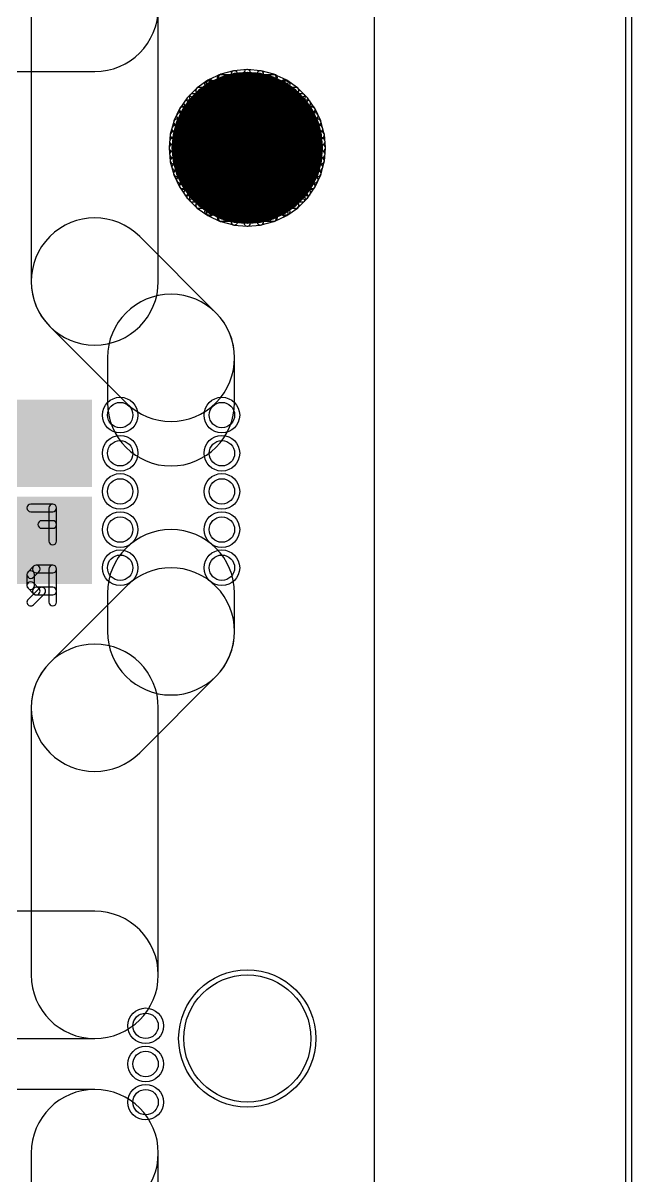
# Model space of a CAD drawing. Extents: x -0.33 to 1.78, y -0.01 to 4.1.
# Drawn here: x 1.224 to 1.703, y 2.692 to 3.598 of the extents above; entities that cross this region are included whole.
import ezdxf

# ---------------------------------------------------------------- set-up
doc = ezdxf.new("R2010")
doc.units = 0
for name, color, linetype in [('1', 22, 'CONTINUOUS'), ('19', 53, 'CONTINUOUS'), ('20', 7, 'CONTINUOUS'), ('23', 7, 'CONTINUOUS'), ('26', 253, 'CONTINUOUS'), ('29', 253, 'CONTINUOUS'), ('30', 253, 'CONTINUOUS'), ('41', 22, 'CONTINUOUS'), ('46', 140, 'CONTINUOUS')]:
    doc.layers.add(name, color=color, linetype=linetype)

# ---------------------------------------------------------------- blocks, each defined once
blk = doc.blocks.new('PIE')
blk.add_circle((0, 0), 0.5)
blk = doc.blocks.new('RECT')
blk.add_solid([(-0.5, -0.5), (0.5, -0.5), (-0.5, 0.5), (0.5, 0.5)])

msp = doc.modelspace()

# ---------------------------------------------------------------- linework, layer by layer
at = {"layer": '19'}
msp.add_lwpolyline([(1.697441, 3.797441), (1.697441, 0.002559, 1), (1.702559, 0.002559), (1.702559, 3.797441, 1)], format="xyb", close=True, dxfattribs=at)
at = {"layer": '20'}
for p, q in [((1.5, 2.7), (1.5, 3.8)), ((1.5, 1.8), (1.5, 2.9))]:
    msp.add_line(p, q, dxfattribs=at)
for centre, radius in [((1.3, 3.29), 0.01), ((1.38, 3.29), 0.01), ((1.3, 3.26), 0.01), ((1.38, 3.26), 0.01), ((1.3, 3.23), 0.01), ((1.38, 3.23), 0.01), ((1.3, 3.2), 0.01), ((1.38, 3.2), 0.01), ((1.3, 3.17), 0.01), ((1.38, 3.17), 0.01), ((1.4, 2.8), 0.05), ((1.4, 2.8), 0.05), ((1.32, 2.81), 0.01), ((1.32, 2.78), 0.01), ((1.32, 2.75), 0.01)]:
    msp.add_circle(centre, radius, dxfattribs=at)
at = {"layer": '23'}
msp.add_point((1.4, 3.5), dxfattribs=at)
at = {"layer": '26'}
for points in [[(1.247, 3.220022), (1.229652, 3.220022, 1), (1.229652, 3.214022), (1.247, 3.214022, 1)], [(1.25, 3.191), (1.25, 3.217022, 1), (1.244, 3.217022), (1.244, 3.191, 1)], [(1.247, 3.207011), (1.238326, 3.207011, 1), (1.238326, 3.201011), (1.247, 3.201011, 1)], [(1.231868, 3.171143), (1.227531, 3.166806, 1), (1.231773, 3.162564), (1.23611, 3.166901, 1)], [(1.247, 3.172022), (1.233989, 3.172022, 1), (1.233989, 3.166022), (1.247, 3.166022, 1)], [(1.25, 3.143), (1.25, 3.169022, 1), (1.244, 3.169022), (1.244, 3.143, 1)], [(1.226652, 3.164685), (1.226652, 3.156011, 1), (1.232652, 3.156011), (1.232652, 3.164685, 1)], [(1.227531, 3.15389), (1.231868, 3.149553, 1), (1.23611, 3.153795), (1.231773, 3.158132, 1)], [(1.236205, 3.153795), (1.227531, 3.145121, 1), (1.231773, 3.140879), (1.240447, 3.149553, 1)], [(1.233989, 3.148674), (1.247, 3.148674, 1), (1.247, 3.154674), (1.233989, 3.154674, 1)]]:
    msp.add_lwpolyline(points, format="xyb", close=True, dxfattribs=at)
at = {"layer": '29'}
for points in [[(1.379719, 3.555672), (1.370389, 3.551322, 1), (1.370556, 3.550965), (1.379885, 3.555315, 1)], [(1.372242, 3.551772), (1.427758, 3.551772, 1), (1.427758, 3.552165), (1.372242, 3.552165, 1)], [(1.373087, 3.552165), (1.426914, 3.552165, 1), (1.426914, 3.552559), (1.373087, 3.552559, 1)], [(1.373931, 3.552559), (1.426069, 3.552559, 1), (1.426069, 3.552953), (1.373931, 3.552953, 1)], [(1.374775, 3.552953), (1.425225, 3.552953, 1), (1.425225, 3.553346), (1.374775, 3.553346, 1)], [(1.37562, 3.553346), (1.424381, 3.553346, 1), (1.424381, 3.55374), (1.37562, 3.55374, 1)], [(1.376464, 3.55374), (1.423536, 3.55374, 1), (1.423536, 3.554134), (1.376464, 3.554134, 1)], [(1.377308, 3.554134), (1.422692, 3.554134, 1), (1.422692, 3.554528), (1.377308, 3.554528, 1)], [(1.378152, 3.554528), (1.421848, 3.554528, 1), (1.421848, 3.554921), (1.378152, 3.554921, 1)], [(1.378997, 3.554921), (1.421003, 3.554921, 1), (1.421003, 3.555315), (1.378997, 3.555315, 1)], [(1.389694, 3.558348), (1.379751, 3.555684, 1), (1.379853, 3.555303), (1.389796, 3.557968, 1)], [(1.37987, 3.555315), (1.42013, 3.555315, 1), (1.42013, 3.555709), (1.37987, 3.555709, 1)], [(1.381339, 3.555709), (1.418661, 3.555709, 1), (1.418661, 3.556102), (1.381339, 3.556102, 1)], [(1.382808, 3.556102), (1.417192, 3.556102, 1), (1.417192, 3.556496), (1.382808, 3.556496, 1)], [(1.384278, 3.556496), (1.415722, 3.556496, 1), (1.415722, 3.55689), (1.384278, 3.55689, 1)], [(1.385747, 3.55689), (1.414253, 3.55689, 1), (1.414253, 3.557283), (1.385747, 3.557283, 1)], [(1.387216, 3.557283), (1.412784, 3.557283, 1), (1.412784, 3.557677), (1.387216, 3.557677, 1)], [(1.388686, 3.557677), (1.411315, 3.557677, 1), (1.411315, 3.558071), (1.388686, 3.558071, 1)], [(1.399983, 3.559251), (1.389728, 3.558354, 1), (1.389762, 3.557962), (1.400017, 3.558859, 1)], [(1.391, 3.558071), (1.409, 3.558071, 1), (1.409, 3.558465), (1.391, 3.558465, 1)], [(1.3955, 3.558465), (1.4045, 3.558465, 1), (1.4045, 3.558858), (1.3955, 3.558858, 1)], [(1.410272, 3.558354), (1.400017, 3.559251, 1), (1.399983, 3.558859), (1.410238, 3.557962, 1)], [(1.420249, 3.555684), (1.410306, 3.558348, 1), (1.410204, 3.557968), (1.420147, 3.555303, 1)], [(1.429611, 3.551322), (1.420281, 3.555672, 1), (1.420115, 3.555315), (1.429444, 3.550965, 1)], [(1.361901, 3.545378), (1.354622, 3.538099, 1), (1.3549, 3.537821), (1.362179, 3.5451, 1)], [(1.359715, 3.542717), (1.440285, 3.542717, 1), (1.440285, 3.54311), (1.359715, 3.54311, 1)], [(1.360108, 3.54311), (1.439892, 3.54311, 1), (1.439892, 3.543504), (1.360108, 3.543504, 1)], [(1.360502, 3.543504), (1.439498, 3.543504, 1), (1.439498, 3.543898), (1.360502, 3.543898, 1)], [(1.360896, 3.543898), (1.439104, 3.543898, 1), (1.439104, 3.544291), (1.360896, 3.544291, 1)], [(1.361289, 3.544291), (1.438711, 3.544291, 1), (1.438711, 3.544685), (1.361289, 3.544685, 1)], [(1.361683, 3.544685), (1.438317, 3.544685, 1), (1.438317, 3.545079), (1.361683, 3.545079, 1)], [(1.37036, 3.551304), (1.361927, 3.5454, 1), (1.362153, 3.545078), (1.370585, 3.550982, 1)], [(1.362093, 3.545079), (1.437907, 3.545079, 1), (1.437907, 3.545472), (1.362093, 3.545472, 1)], [(1.362655, 3.545472), (1.437345, 3.545472, 1), (1.437345, 3.545866), (1.362655, 3.545866, 1)], [(1.363217, 3.545866), (1.436783, 3.545866, 1), (1.436783, 3.54626), (1.363217, 3.54626, 1)], [(1.36378, 3.54626), (1.436221, 3.54626, 1), (1.436221, 3.546654), (1.36378, 3.546654, 1)], [(1.364342, 3.546654), (1.435658, 3.546654, 1), (1.435658, 3.547047), (1.364342, 3.547047, 1)], [(1.364904, 3.547047), (1.435096, 3.547047, 1), (1.435096, 3.547441), (1.364904, 3.547441, 1)], [(1.365466, 3.547441), (1.434534, 3.547441, 1), (1.434534, 3.547835), (1.365466, 3.547835, 1)], [(1.366029, 3.547835), (1.433972, 3.547835, 1), (1.433972, 3.548228), (1.366029, 3.548228, 1)], [(1.366591, 3.548228), (1.433409, 3.548228, 1), (1.433409, 3.548622), (1.366591, 3.548622, 1)], [(1.367153, 3.548622), (1.432847, 3.548622, 1), (1.432847, 3.549016), (1.367153, 3.549016, 1)], [(1.367715, 3.549016), (1.432285, 3.549016, 1), (1.432285, 3.549409), (1.367715, 3.549409, 1)], [(1.368278, 3.549409), (1.431723, 3.549409, 1), (1.431723, 3.549803), (1.368278, 3.549803, 1)], [(1.36884, 3.549803), (1.43116, 3.549803, 1), (1.43116, 3.550197), (1.36884, 3.550197, 1)], [(1.369402, 3.550197), (1.430598, 3.550197, 1), (1.430598, 3.550591), (1.369402, 3.550591, 1)], [(1.369964, 3.550591), (1.430036, 3.550591, 1), (1.430036, 3.550984), (1.369964, 3.550984, 1)], [(1.370554, 3.550984), (1.429446, 3.550984, 1), (1.429446, 3.551378), (1.370554, 3.551378, 1)], [(1.371398, 3.551378), (1.428602, 3.551378, 1), (1.428602, 3.551772), (1.371398, 3.551772, 1)], [(1.438073, 3.5454), (1.42964, 3.551304, 1), (1.429415, 3.550982), (1.437847, 3.545078, 1)], [(1.445378, 3.538099), (1.438099, 3.545378, 1), (1.437821, 3.5451), (1.4451, 3.537821, 1)], [(1.3546, 3.538073), (1.348696, 3.52964, 1), (1.349018, 3.529415), (1.354922, 3.537847, 1)], [(1.351889, 3.533661), (1.448111, 3.533661, 1), (1.448111, 3.534055), (1.351889, 3.534055, 1)], [(1.352165, 3.534055), (1.447835, 3.534055, 1), (1.447835, 3.534449), (1.352165, 3.534449, 1)], [(1.352441, 3.534449), (1.44756, 3.534449, 1), (1.44756, 3.534843), (1.352441, 3.534843, 1)], [(1.352716, 3.534843), (1.447284, 3.534843, 1), (1.447284, 3.535236), (1.352716, 3.535236, 1)], [(1.352992, 3.535236), (1.447008, 3.535236, 1), (1.447008, 3.53563), (1.352992, 3.53563, 1)], [(1.353268, 3.53563), (1.446733, 3.53563, 1), (1.446733, 3.536024), (1.353268, 3.536024, 1)], [(1.353543, 3.536024), (1.446457, 3.536024, 1), (1.446457, 3.536417), (1.353543, 3.536417, 1)], [(1.353819, 3.536417), (1.446181, 3.536417, 1), (1.446181, 3.536811), (1.353819, 3.536811, 1)], [(1.354095, 3.536811), (1.445906, 3.536811, 1), (1.445906, 3.537205), (1.354095, 3.537205, 1)], [(1.35437, 3.537205), (1.44563, 3.537205, 1), (1.44563, 3.537598), (1.35437, 3.537598, 1)], [(1.354646, 3.537598), (1.445354, 3.537598, 1), (1.445354, 3.537992), (1.354646, 3.537992, 1)], [(1.35499, 3.537992), (1.44501, 3.537992, 1), (1.44501, 3.538386), (1.35499, 3.538386, 1)], [(1.355384, 3.538386), (1.444616, 3.538386, 1), (1.444616, 3.53878), (1.355384, 3.53878, 1)], [(1.355778, 3.53878), (1.444222, 3.53878, 1), (1.444222, 3.539173), (1.355778, 3.539173, 1)], [(1.356171, 3.539173), (1.443829, 3.539173, 1), (1.443829, 3.539567), (1.356171, 3.539567, 1)], [(1.356565, 3.539567), (1.443435, 3.539567, 1), (1.443435, 3.539961), (1.356565, 3.539961, 1)], [(1.356959, 3.539961), (1.443041, 3.539961, 1), (1.443041, 3.540354), (1.356959, 3.540354, 1)], [(1.357352, 3.540354), (1.442648, 3.540354, 1), (1.442648, 3.540748), (1.357352, 3.540748, 1)], [(1.357746, 3.540748), (1.442254, 3.540748, 1), (1.442254, 3.541142), (1.357746, 3.541142, 1)], [(1.35814, 3.541142), (1.44186, 3.541142, 1), (1.44186, 3.541535), (1.35814, 3.541535, 1)], [(1.358534, 3.541535), (1.441466, 3.541535, 1), (1.441466, 3.541929), (1.358534, 3.541929, 1)], [(1.358927, 3.541929), (1.441073, 3.541929, 1), (1.441073, 3.542323), (1.358927, 3.542323, 1)], [(1.359321, 3.542323), (1.440679, 3.542323, 1), (1.440679, 3.542717), (1.359321, 3.542717, 1)], [(1.451304, 3.52964), (1.4454, 3.538073, 1), (1.445078, 3.537847), (1.450982, 3.529415, 1)], [(1.348678, 3.529611), (1.344328, 3.520281, 1), (1.344685, 3.520115), (1.349035, 3.529444, 1)], [(1.346654, 3.524606), (1.453346, 3.524606, 1), (1.453346, 3.525), (1.346654, 3.525, 1)], [(1.346837, 3.525), (1.453163, 3.525, 1), (1.453163, 3.525394), (1.346837, 3.525394, 1)], [(1.347021, 3.525394), (1.452979, 3.525394, 1), (1.452979, 3.525787), (1.347021, 3.525787, 1)], [(1.347205, 3.525787), (1.452796, 3.525787, 1), (1.452796, 3.526181), (1.347205, 3.526181, 1)], [(1.347388, 3.526181), (1.452612, 3.526181, 1), (1.452612, 3.526575), (1.347388, 3.526575, 1)], [(1.347572, 3.526575), (1.452428, 3.526575, 1), (1.452428, 3.526969), (1.347572, 3.526969, 1)], [(1.347755, 3.526969), (1.452245, 3.526969, 1), (1.452245, 3.527362), (1.347755, 3.527362, 1)], [(1.347939, 3.527362), (1.452061, 3.527362, 1), (1.452061, 3.527756), (1.347939, 3.527756, 1)], [(1.348123, 3.527756), (1.451878, 3.527756, 1), (1.451878, 3.52815), (1.348123, 3.52815, 1)], [(1.348306, 3.52815), (1.451694, 3.52815, 1), (1.451694, 3.528543), (1.348306, 3.528543, 1)], [(1.34849, 3.528543), (1.45151, 3.528543, 1), (1.45151, 3.528937), (1.34849, 3.528937, 1)], [(1.348673, 3.528937), (1.451327, 3.528937, 1), (1.451327, 3.529331), (1.348673, 3.529331, 1)], [(1.348857, 3.529331), (1.451143, 3.529331, 1), (1.451143, 3.529724), (1.348857, 3.529724, 1)], [(1.349133, 3.529724), (1.450868, 3.529724, 1), (1.450868, 3.530118), (1.349133, 3.530118, 1)], [(1.349408, 3.530118), (1.450592, 3.530118, 1), (1.450592, 3.530512), (1.349408, 3.530512, 1)], [(1.349684, 3.530512), (1.450316, 3.530512, 1), (1.450316, 3.530906), (1.349684, 3.530906, 1)], [(1.34996, 3.530906), (1.450041, 3.530906, 1), (1.450041, 3.531299), (1.34996, 3.531299, 1)], [(1.350235, 3.531299), (1.449765, 3.531299, 1), (1.449765, 3.531693), (1.350235, 3.531693, 1)], [(1.350511, 3.531693), (1.449489, 3.531693, 1), (1.449489, 3.532087), (1.350511, 3.532087, 1)], [(1.350787, 3.532087), (1.449214, 3.532087, 1), (1.449214, 3.53248), (1.350787, 3.53248, 1)], [(1.351062, 3.53248), (1.448938, 3.53248, 1), (1.448938, 3.532874), (1.351062, 3.532874, 1)], [(1.351338, 3.532874), (1.448662, 3.532874, 1), (1.448662, 3.533268), (1.351338, 3.533268, 1)], [(1.351614, 3.533268), (1.448387, 3.533268, 1), (1.448387, 3.533661), (1.351614, 3.533661, 1)], [(1.455672, 3.520281), (1.451322, 3.529611, 1), (1.450965, 3.529444), (1.455315, 3.520115, 1)], [(1.344316, 3.520249), (1.341652, 3.510306, 1), (1.342032, 3.510204), (1.344697, 3.520147, 1)], [(1.343314, 3.515551), (1.456686, 3.515551, 1), (1.456686, 3.515945), (1.343314, 3.515945, 1)], [(1.34342, 3.515945), (1.456581, 3.515945, 1), (1.456581, 3.516339), (1.34342, 3.516339, 1)], [(1.343525, 3.516339), (1.456475, 3.516339, 1), (1.456475, 3.516732), (1.343525, 3.516732, 1)], [(1.343631, 3.516732), (1.45637, 3.516732, 1), (1.45637, 3.517126), (1.343631, 3.517126, 1)], [(1.343736, 3.517126), (1.456264, 3.517126, 1), (1.456264, 3.51752), (1.343736, 3.51752, 1)], [(1.343842, 3.51752), (1.456159, 3.51752, 1), (1.456159, 3.517913), (1.343842, 3.517913, 1)], [(1.343947, 3.517913), (1.456053, 3.517913, 1), (1.456053, 3.518307), (1.343947, 3.518307, 1)], [(1.344053, 3.518307), (1.455948, 3.518307, 1), (1.455948, 3.518701), (1.344053, 3.518701, 1)], [(1.344158, 3.518701), (1.455842, 3.518701, 1), (1.455842, 3.519094), (1.344158, 3.519094, 1)], [(1.344264, 3.519094), (1.455737, 3.519094, 1), (1.455737, 3.519488), (1.344264, 3.519488, 1)], [(1.344369, 3.519488), (1.455631, 3.519488, 1), (1.455631, 3.519882), (1.344369, 3.519882, 1)], [(1.344475, 3.519882), (1.455526, 3.519882, 1), (1.455526, 3.520276), (1.344475, 3.520276, 1)], [(1.344634, 3.520276), (1.455366, 3.520276, 1), (1.455366, 3.520669), (1.344634, 3.520669, 1)], [(1.344818, 3.520669), (1.455182, 3.520669, 1), (1.455182, 3.521063), (1.344818, 3.521063, 1)], [(1.345002, 3.521063), (1.454999, 3.521063, 1), (1.454999, 3.521457), (1.345002, 3.521457, 1)], [(1.345185, 3.521457), (1.454815, 3.521457, 1), (1.454815, 3.52185), (1.345185, 3.52185, 1)], [(1.345369, 3.52185), (1.454631, 3.52185, 1), (1.454631, 3.522244), (1.345369, 3.522244, 1)], [(1.345552, 3.522244), (1.454448, 3.522244, 1), (1.454448, 3.522638), (1.345552, 3.522638, 1)], [(1.345736, 3.522638), (1.454264, 3.522638, 1), (1.454264, 3.523031), (1.345736, 3.523031, 1)], [(1.34592, 3.523031), (1.454081, 3.523031, 1), (1.454081, 3.523425), (1.34592, 3.523425, 1)], [(1.346103, 3.523425), (1.453897, 3.523425, 1), (1.453897, 3.523819), (1.346103, 3.523819, 1)], [(1.346287, 3.523819), (1.453713, 3.523819, 1), (1.453713, 3.524213), (1.346287, 3.524213, 1)], [(1.34647, 3.524213), (1.45353, 3.524213, 1), (1.45353, 3.524606), (1.34647, 3.524606, 1)], [(1.458348, 3.510306), (1.455684, 3.520249, 1), (1.455303, 3.520147), (1.457968, 3.510204, 1)], [(1.341646, 3.510272), (1.340749, 3.500017, 1), (1.341141, 3.499983), (1.342038, 3.510238, 1)], [(1.341531, 3.506496), (1.45847, 3.506496, 1), (1.45847, 3.50689), (1.341531, 3.50689, 1)], [(1.341565, 3.50689), (1.458435, 3.50689, 1), (1.458435, 3.507283), (1.341565, 3.507283, 1)], [(1.341599, 3.507283), (1.458401, 3.507283, 1), (1.458401, 3.507677), (1.341599, 3.507677, 1)], [(1.341634, 3.507677), (1.458366, 3.507677, 1), (1.458366, 3.508071), (1.341634, 3.508071, 1)], [(1.341668, 3.508071), (1.458332, 3.508071, 1), (1.458332, 3.508465), (1.341668, 3.508465, 1)], [(1.341703, 3.508465), (1.458297, 3.508465, 1), (1.458297, 3.508858), (1.341703, 3.508858, 1)], [(1.341737, 3.508858), (1.458263, 3.508858, 1), (1.458263, 3.509252), (1.341737, 3.509252, 1)], [(1.341772, 3.509252), (1.458229, 3.509252, 1), (1.458229, 3.509646), (1.341772, 3.509646, 1)], [(1.341806, 3.509646), (1.458194, 3.509646, 1), (1.458194, 3.510039), (1.341806, 3.510039, 1)], [(1.34184, 3.510039), (1.45816, 3.510039, 1), (1.45816, 3.510433), (1.34184, 3.510433, 1)], [(1.341943, 3.510433), (1.458057, 3.510433, 1), (1.458057, 3.510827), (1.341943, 3.510827, 1)], [(1.342048, 3.510827), (1.457952, 3.510827, 1), (1.457952, 3.51122), (1.342048, 3.51122, 1)], [(1.342154, 3.51122), (1.457847, 3.51122, 1), (1.457847, 3.511614), (1.342154, 3.511614, 1)], [(1.342259, 3.511614), (1.457741, 3.511614, 1), (1.457741, 3.512008), (1.342259, 3.512008, 1)], [(1.342365, 3.512008), (1.457636, 3.512008, 1), (1.457636, 3.512402), (1.342365, 3.512402, 1)], [(1.34247, 3.512402), (1.45753, 3.512402, 1), (1.45753, 3.512795), (1.34247, 3.512795, 1)], [(1.342576, 3.512795), (1.457425, 3.512795, 1), (1.457425, 3.513189), (1.342576, 3.513189, 1)], [(1.342681, 3.513189), (1.457319, 3.513189, 1), (1.457319, 3.513583), (1.342681, 3.513583, 1)], [(1.342787, 3.513583), (1.457214, 3.513583, 1), (1.457214, 3.513976), (1.342787, 3.513976, 1)], [(1.342892, 3.513976), (1.457108, 3.513976, 1), (1.457108, 3.51437), (1.342892, 3.51437, 1)], [(1.342998, 3.51437), (1.457003, 3.51437, 1), (1.457003, 3.514764), (1.342998, 3.514764, 1)], [(1.343103, 3.514764), (1.456897, 3.514764, 1), (1.456897, 3.515157), (1.343103, 3.515157, 1)], [(1.343209, 3.515157), (1.456792, 3.515157, 1), (1.456792, 3.515551), (1.343209, 3.515551, 1)], [(1.459251, 3.500017), (1.458354, 3.510272, 1), (1.457962, 3.510238), (1.458859, 3.499983, 1)], [(1.340749, 3.499983), (1.341646, 3.489728, 1), (1.342038, 3.489762), (1.341141, 3.500017, 1)], [(1.340945, 3.499803), (1.459055, 3.499803, 1), (1.459055, 3.500197), (1.340945, 3.500197, 1)], [(1.340979, 3.500197), (1.459021, 3.500197, 1), (1.459021, 3.500591), (1.340979, 3.500591, 1)], [(1.340979, 3.499409), (1.459021, 3.499409, 1), (1.459021, 3.499803), (1.340979, 3.499803, 1)], [(1.341014, 3.500591), (1.458986, 3.500591, 1), (1.458986, 3.500984), (1.341014, 3.500984, 1)], [(1.341014, 3.499016), (1.458986, 3.499016, 1), (1.458986, 3.499409), (1.341014, 3.499409, 1)], [(1.341048, 3.500984), (1.458952, 3.500984, 1), (1.458952, 3.501378), (1.341048, 3.501378, 1)], [(1.341048, 3.498622), (1.458952, 3.498622, 1), (1.458952, 3.499016), (1.341048, 3.499016, 1)], [(1.341083, 3.501378), (1.458917, 3.501378, 1), (1.458917, 3.501772), (1.341083, 3.501772, 1)], [(1.341083, 3.498228), (1.458917, 3.498228, 1), (1.458917, 3.498622), (1.341083, 3.498622, 1)], [(1.341117, 3.501772), (1.458883, 3.501772, 1), (1.458883, 3.502165), (1.341117, 3.502165, 1)], [(1.341117, 3.497835), (1.458883, 3.497835, 1), (1.458883, 3.498228), (1.341117, 3.498228, 1)], [(1.341151, 3.497441), (1.458848, 3.497441, 1), (1.458848, 3.497835), (1.341151, 3.497835, 1)], [(1.341152, 3.502165), (1.458849, 3.502165, 1), (1.458849, 3.502559), (1.341152, 3.502559, 1)], [(1.341186, 3.502559), (1.458814, 3.502559, 1), (1.458814, 3.502953), (1.341186, 3.502953, 1)], [(1.34122, 3.502953), (1.45878, 3.502953, 1), (1.45878, 3.503346), (1.34122, 3.503346, 1)], [(1.341255, 3.503346), (1.458745, 3.503346, 1), (1.458745, 3.50374), (1.341255, 3.50374, 1)], [(1.341289, 3.50374), (1.458711, 3.50374, 1), (1.458711, 3.504134), (1.341289, 3.504134, 1)], [(1.341324, 3.504134), (1.458676, 3.504134, 1), (1.458676, 3.504528), (1.341324, 3.504528, 1)], [(1.341358, 3.504528), (1.458642, 3.504528, 1), (1.458642, 3.504921), (1.341358, 3.504921, 1)], [(1.341393, 3.504921), (1.458607, 3.504921, 1), (1.458607, 3.505315), (1.341393, 3.505315, 1)], [(1.341427, 3.505315), (1.458573, 3.505315, 1), (1.458573, 3.505709), (1.341427, 3.505709, 1)], [(1.341462, 3.505709), (1.458539, 3.505709, 1), (1.458539, 3.506102), (1.341462, 3.506102, 1)], [(1.341496, 3.506102), (1.458504, 3.506102, 1), (1.458504, 3.506496), (1.341496, 3.506496, 1)], [(1.458354, 3.489728), (1.459251, 3.499983, 1), (1.458859, 3.500017), (1.457962, 3.489762, 1)], [(1.341186, 3.497047), (1.458814, 3.497047, 1), (1.458814, 3.497441), (1.341186, 3.497441, 1)], [(1.34122, 3.496654), (1.45878, 3.496654, 1), (1.45878, 3.497047), (1.34122, 3.497047, 1)], [(1.341255, 3.49626), (1.458745, 3.49626, 1), (1.458745, 3.496654), (1.341255, 3.496654, 1)], [(1.341289, 3.495866), (1.458711, 3.495866, 1), (1.458711, 3.49626), (1.341289, 3.49626, 1)], [(1.341324, 3.495472), (1.458676, 3.495472, 1), (1.458676, 3.495866), (1.341324, 3.495866, 1)], [(1.341358, 3.495079), (1.458642, 3.495079, 1), (1.458642, 3.495472), (1.341358, 3.495472, 1)], [(1.341393, 3.494685), (1.458607, 3.494685, 1), (1.458607, 3.495079), (1.341393, 3.495079, 1)], [(1.341427, 3.494291), (1.458573, 3.494291, 1), (1.458573, 3.494685), (1.341427, 3.494685, 1)], [(1.341461, 3.493898), (1.458538, 3.493898, 1), (1.458538, 3.494291), (1.341461, 3.494291, 1)], [(1.341496, 3.493504), (1.458504, 3.493504, 1), (1.458504, 3.493898), (1.341496, 3.493898, 1)], [(1.34153, 3.49311), (1.458469, 3.49311, 1), (1.458469, 3.493504), (1.34153, 3.493504, 1)], [(1.341565, 3.492717), (1.458435, 3.492717, 1), (1.458435, 3.49311), (1.341565, 3.49311, 1)], [(1.341599, 3.492323), (1.458401, 3.492323, 1), (1.458401, 3.492717), (1.341599, 3.492717, 1)], [(1.341634, 3.491929), (1.458366, 3.491929, 1), (1.458366, 3.492323), (1.341634, 3.492323, 1)], [(1.341668, 3.491535), (1.458332, 3.491535, 1), (1.458332, 3.491929), (1.341668, 3.491929, 1)], [(1.341703, 3.491142), (1.458297, 3.491142, 1), (1.458297, 3.491535), (1.341703, 3.491535, 1)], [(1.341737, 3.490748), (1.458263, 3.490748, 1), (1.458263, 3.491142), (1.341737, 3.491142, 1)], [(1.341771, 3.490354), (1.458228, 3.490354, 1), (1.458228, 3.490748), (1.341771, 3.490748, 1)], [(1.341806, 3.489961), (1.458194, 3.489961, 1), (1.458194, 3.490354), (1.341806, 3.490354, 1)], [(1.34184, 3.489567), (1.45816, 3.489567, 1), (1.45816, 3.489961), (1.34184, 3.489961, 1)], [(1.341652, 3.489694), (1.344316, 3.479751, 1), (1.344697, 3.479853), (1.342032, 3.489796, 1)], [(1.341943, 3.489173), (1.458057, 3.489173, 1), (1.458057, 3.489567), (1.341943, 3.489567, 1)], [(1.342048, 3.48878), (1.457952, 3.48878, 1), (1.457952, 3.489173), (1.342048, 3.489173, 1)], [(1.342153, 3.488386), (1.457846, 3.488386, 1), (1.457846, 3.48878), (1.342153, 3.48878, 1)], [(1.455684, 3.479751), (1.458348, 3.489694, 1), (1.457968, 3.489796), (1.455303, 3.479853, 1)], [(1.342259, 3.487992), (1.457741, 3.487992, 1), (1.457741, 3.488386), (1.342259, 3.488386, 1)], [(1.342364, 3.487598), (1.457635, 3.487598, 1), (1.457635, 3.487992), (1.342364, 3.487992, 1)], [(1.34247, 3.487205), (1.45753, 3.487205, 1), (1.45753, 3.487598), (1.34247, 3.487598, 1)], [(1.342575, 3.486811), (1.457424, 3.486811, 1), (1.457424, 3.487205), (1.342575, 3.487205, 1)], [(1.342681, 3.486417), (1.457319, 3.486417, 1), (1.457319, 3.486811), (1.342681, 3.486811, 1)], [(1.342786, 3.486024), (1.457213, 3.486024, 1), (1.457213, 3.486417), (1.342786, 3.486417, 1)], [(1.342892, 3.48563), (1.457108, 3.48563, 1), (1.457108, 3.486024), (1.342892, 3.486024, 1)], [(1.342997, 3.485236), (1.457002, 3.485236, 1), (1.457002, 3.48563), (1.342997, 3.48563, 1)], [(1.343103, 3.484843), (1.456897, 3.484843, 1), (1.456897, 3.485236), (1.343103, 3.485236, 1)], [(1.343208, 3.484449), (1.456791, 3.484449, 1), (1.456791, 3.484843), (1.343208, 3.484843, 1)], [(1.343314, 3.484055), (1.456686, 3.484055, 1), (1.456686, 3.484449), (1.343314, 3.484449, 1)], [(1.343419, 3.483661), (1.45658, 3.483661, 1), (1.45658, 3.484055), (1.343419, 3.484055, 1)], [(1.343525, 3.483268), (1.456475, 3.483268, 1), (1.456475, 3.483661), (1.343525, 3.483661, 1)], [(1.34363, 3.482874), (1.456369, 3.482874, 1), (1.456369, 3.483268), (1.34363, 3.483268, 1)], [(1.343736, 3.48248), (1.456264, 3.48248, 1), (1.456264, 3.482874), (1.343736, 3.482874, 1)], [(1.343841, 3.482087), (1.456158, 3.482087, 1), (1.456158, 3.48248), (1.343841, 3.48248, 1)], [(1.343947, 3.481693), (1.456053, 3.481693, 1), (1.456053, 3.482087), (1.343947, 3.482087, 1)], [(1.344052, 3.481299), (1.455947, 3.481299, 1), (1.455947, 3.481693), (1.344052, 3.481693, 1)], [(1.344158, 3.480906), (1.455842, 3.480906, 1), (1.455842, 3.481299), (1.344158, 3.481299, 1)], [(1.344263, 3.480512), (1.455736, 3.480512, 1), (1.455736, 3.480906), (1.344263, 3.480906, 1)], [(1.344369, 3.480118), (1.455631, 3.480118, 1), (1.455631, 3.480512), (1.344369, 3.480512, 1)], [(1.344474, 3.479724), (1.455525, 3.479724, 1), (1.455525, 3.480118), (1.344474, 3.480118, 1)], [(1.344328, 3.479719), (1.348678, 3.470389, 1), (1.349035, 3.470556), (1.344685, 3.479885, 1)], [(1.344634, 3.479331), (1.455366, 3.479331, 1), (1.455366, 3.479724), (1.344634, 3.479724, 1)], [(1.451322, 3.470389), (1.455672, 3.479719, 1), (1.455315, 3.479885), (1.450965, 3.470556, 1)], [(1.344818, 3.478937), (1.455182, 3.478937, 1), (1.455182, 3.479331), (1.344818, 3.479331, 1)], [(1.345001, 3.478543), (1.454998, 3.478543, 1), (1.454998, 3.478937), (1.345001, 3.478937, 1)], [(1.345185, 3.47815), (1.454815, 3.47815, 1), (1.454815, 3.478543), (1.345185, 3.478543, 1)], [(1.345369, 3.477756), (1.454631, 3.477756, 1), (1.454631, 3.47815), (1.345369, 3.47815, 1)], [(1.345552, 3.477362), (1.454448, 3.477362, 1), (1.454448, 3.477756), (1.345552, 3.477756, 1)], [(1.345736, 3.476969), (1.454264, 3.476969, 1), (1.454264, 3.477362), (1.345736, 3.477362, 1)], [(1.345919, 3.476575), (1.45408, 3.476575, 1), (1.45408, 3.476969), (1.345919, 3.476969, 1)], [(1.346103, 3.476181), (1.453897, 3.476181, 1), (1.453897, 3.476575), (1.346103, 3.476575, 1)], [(1.346287, 3.475787), (1.453713, 3.475787, 1), (1.453713, 3.476181), (1.346287, 3.476181, 1)], [(1.34647, 3.475394), (1.45353, 3.475394, 1), (1.45353, 3.475787), (1.34647, 3.475787, 1)], [(1.346654, 3.475), (1.453346, 3.475, 1), (1.453346, 3.475394), (1.346654, 3.475394, 1)], [(1.346837, 3.474606), (1.453163, 3.474606, 1), (1.453163, 3.475), (1.346837, 3.475, 1)], [(1.347021, 3.474213), (1.452979, 3.474213, 1), (1.452979, 3.474606), (1.347021, 3.474606, 1)], [(1.347204, 3.473819), (1.452795, 3.473819, 1), (1.452795, 3.474213), (1.347204, 3.474213, 1)], [(1.347388, 3.473425), (1.452612, 3.473425, 1), (1.452612, 3.473819), (1.347388, 3.473819, 1)], [(1.347572, 3.473031), (1.452428, 3.473031, 1), (1.452428, 3.473425), (1.347572, 3.473425, 1)], [(1.347755, 3.472638), (1.452245, 3.472638, 1), (1.452245, 3.473031), (1.347755, 3.473031, 1)], [(1.347939, 3.472244), (1.452061, 3.472244, 1), (1.452061, 3.472638), (1.347939, 3.472638, 1)], [(1.348122, 3.47185), (1.451877, 3.47185, 1), (1.451877, 3.472244), (1.348122, 3.472244, 1)], [(1.348306, 3.471457), (1.451694, 3.471457, 1), (1.451694, 3.47185), (1.348306, 3.47185, 1)], [(1.34849, 3.471063), (1.45151, 3.471063, 1), (1.45151, 3.471457), (1.34849, 3.471457, 1)], [(1.348673, 3.470669), (1.451327, 3.470669, 1), (1.451327, 3.471063), (1.348673, 3.471063, 1)], [(1.348696, 3.47036), (1.3546, 3.461927, 1), (1.354922, 3.462153), (1.349018, 3.470585, 1)], [(1.348857, 3.470276), (1.451143, 3.470276, 1), (1.451143, 3.470669), (1.348857, 3.470669, 1)], [(1.4454, 3.461927), (1.451304, 3.47036, 1), (1.450982, 3.470585), (1.445078, 3.462153, 1)], [(1.349132, 3.469882), (1.450867, 3.469882, 1), (1.450867, 3.470276), (1.349132, 3.470276, 1)], [(1.349408, 3.469488), (1.450592, 3.469488, 1), (1.450592, 3.469882), (1.349408, 3.469882, 1)], [(1.349684, 3.469094), (1.450316, 3.469094, 1), (1.450316, 3.469488), (1.349684, 3.469488, 1)], [(1.349959, 3.468701), (1.45004, 3.468701, 1), (1.45004, 3.469094), (1.349959, 3.469094, 1)], [(1.350235, 3.468307), (1.449765, 3.468307, 1), (1.449765, 3.468701), (1.350235, 3.468701, 1)], [(1.350511, 3.467913), (1.449489, 3.467913, 1), (1.449489, 3.468307), (1.350511, 3.468307, 1)], [(1.350786, 3.46752), (1.449213, 3.46752, 1), (1.449213, 3.467913), (1.350786, 3.467913, 1)], [(1.351062, 3.467126), (1.448938, 3.467126, 1), (1.448938, 3.46752), (1.351062, 3.46752, 1)], [(1.351338, 3.466732), (1.448662, 3.466732, 1), (1.448662, 3.467126), (1.351338, 3.467126, 1)], [(1.351613, 3.466339), (1.448386, 3.466339, 1), (1.448386, 3.466732), (1.351613, 3.466732, 1)], [(1.351889, 3.465945), (1.448111, 3.465945, 1), (1.448111, 3.466339), (1.351889, 3.466339, 1)], [(1.352165, 3.465551), (1.447835, 3.465551, 1), (1.447835, 3.465945), (1.352165, 3.465945, 1)], [(1.35244, 3.465157), (1.447559, 3.465157, 1), (1.447559, 3.465551), (1.35244, 3.465551, 1)], [(1.352716, 3.464764), (1.447284, 3.464764, 1), (1.447284, 3.465157), (1.352716, 3.465157, 1)], [(1.352992, 3.46437), (1.447008, 3.46437, 1), (1.447008, 3.464764), (1.352992, 3.464764, 1)], [(1.353267, 3.463976), (1.446732, 3.463976, 1), (1.446732, 3.46437), (1.353267, 3.46437, 1)], [(1.353543, 3.463583), (1.446457, 3.463583, 1), (1.446457, 3.463976), (1.353543, 3.463976, 1)], [(1.353819, 3.463189), (1.446181, 3.463189, 1), (1.446181, 3.463583), (1.353819, 3.463583, 1)], [(1.354094, 3.462795), (1.445905, 3.462795, 1), (1.445905, 3.463189), (1.354094, 3.463189, 1)], [(1.35437, 3.462402), (1.44563, 3.462402, 1), (1.44563, 3.462795), (1.35437, 3.462795, 1)], [(1.354646, 3.462008), (1.445354, 3.462008, 1), (1.445354, 3.462402), (1.354646, 3.462402, 1)], [(1.354622, 3.461901), (1.361901, 3.454622, 1), (1.362179, 3.4549), (1.3549, 3.462179, 1)], [(1.35499, 3.461614), (1.44501, 3.461614, 1), (1.44501, 3.462008), (1.35499, 3.462008, 1)], [(1.355384, 3.46122), (1.444616, 3.46122, 1), (1.444616, 3.461614), (1.355384, 3.461614, 1)], [(1.438099, 3.454622), (1.445378, 3.461901, 1), (1.4451, 3.462179), (1.437821, 3.4549, 1)], [(1.355778, 3.460827), (1.444222, 3.460827, 1), (1.444222, 3.46122), (1.355778, 3.46122, 1)], [(1.356171, 3.460433), (1.443829, 3.460433, 1), (1.443829, 3.460827), (1.356171, 3.460827, 1)], [(1.356565, 3.460039), (1.443435, 3.460039, 1), (1.443435, 3.460433), (1.356565, 3.460433, 1)], [(1.356959, 3.459646), (1.443041, 3.459646, 1), (1.443041, 3.460039), (1.356959, 3.460039, 1)], [(1.357352, 3.459252), (1.442648, 3.459252, 1), (1.442648, 3.459646), (1.357352, 3.459646, 1)], [(1.357746, 3.458858), (1.442254, 3.458858, 1), (1.442254, 3.459252), (1.357746, 3.459252, 1)], [(1.35814, 3.458465), (1.44186, 3.458465, 1), (1.44186, 3.458858), (1.35814, 3.458858, 1)], [(1.358534, 3.458071), (1.441466, 3.458071, 1), (1.441466, 3.458465), (1.358534, 3.458465, 1)], [(1.358927, 3.457677), (1.441073, 3.457677, 1), (1.441073, 3.458071), (1.358927, 3.458071, 1)], [(1.359321, 3.457283), (1.440679, 3.457283, 1), (1.440679, 3.457677), (1.359321, 3.457677, 1)], [(1.359715, 3.45689), (1.440285, 3.45689, 1), (1.440285, 3.457283), (1.359715, 3.457283, 1)], [(1.360108, 3.456496), (1.439892, 3.456496, 1), (1.439892, 3.45689), (1.360108, 3.45689, 1)], [(1.360502, 3.456102), (1.439498, 3.456102, 1), (1.439498, 3.456496), (1.360502, 3.456496, 1)], [(1.360896, 3.455709), (1.439104, 3.455709, 1), (1.439104, 3.456102), (1.360896, 3.456102, 1)], [(1.361289, 3.455315), (1.438711, 3.455315, 1), (1.438711, 3.455709), (1.361289, 3.455709, 1)], [(1.361683, 3.454921), (1.438317, 3.454921, 1), (1.438317, 3.455315), (1.361683, 3.455315, 1)], [(1.361927, 3.4546), (1.37036, 3.448696, 1), (1.370585, 3.449018), (1.362153, 3.454922, 1)], [(1.362093, 3.454528), (1.437907, 3.454528, 1), (1.437907, 3.454921), (1.362093, 3.454921, 1)], [(1.362655, 3.454134), (1.437345, 3.454134, 1), (1.437345, 3.454528), (1.362655, 3.454528, 1)], [(1.363217, 3.45374), (1.436783, 3.45374, 1), (1.436783, 3.454134), (1.363217, 3.454134, 1)], [(1.363779, 3.453346), (1.43622, 3.453346, 1), (1.43622, 3.45374), (1.363779, 3.45374, 1)], [(1.364342, 3.452953), (1.435658, 3.452953, 1), (1.435658, 3.453346), (1.364342, 3.453346, 1)], [(1.364904, 3.452559), (1.435096, 3.452559, 1), (1.435096, 3.452953), (1.364904, 3.452953, 1)], [(1.365466, 3.452165), (1.434534, 3.452165, 1), (1.434534, 3.452559), (1.365466, 3.452559, 1)], [(1.42964, 3.448696), (1.438073, 3.4546, 1), (1.437847, 3.454922), (1.429415, 3.449018, 1)], [(1.366028, 3.451772), (1.433971, 3.451772, 1), (1.433971, 3.452165), (1.366028, 3.452165, 1)], [(1.366591, 3.451378), (1.433409, 3.451378, 1), (1.433409, 3.451772), (1.366591, 3.451772, 1)], [(1.367153, 3.450984), (1.432847, 3.450984, 1), (1.432847, 3.451378), (1.367153, 3.451378, 1)], [(1.367715, 3.450591), (1.432285, 3.450591, 1), (1.432285, 3.450984), (1.367715, 3.450984, 1)], [(1.368277, 3.450197), (1.431722, 3.450197, 1), (1.431722, 3.450591), (1.368277, 3.450591, 1)], [(1.36884, 3.449803), (1.43116, 3.449803, 1), (1.43116, 3.450197), (1.36884, 3.450197, 1)], [(1.369402, 3.449409), (1.430598, 3.449409, 1), (1.430598, 3.449803), (1.369402, 3.449803, 1)], [(1.369964, 3.449016), (1.430036, 3.449016, 1), (1.430036, 3.449409), (1.369964, 3.449409, 1)], [(1.370389, 3.448678), (1.379719, 3.444328, 1), (1.379885, 3.444685), (1.370556, 3.449035, 1)], [(1.370554, 3.448622), (1.429446, 3.448622, 1), (1.429446, 3.449016), (1.370554, 3.449016, 1)], [(1.371398, 3.448228), (1.428602, 3.448228, 1), (1.428602, 3.448622), (1.371398, 3.448622, 1)], [(1.372242, 3.447835), (1.427758, 3.447835, 1), (1.427758, 3.448228), (1.372242, 3.448228, 1)], [(1.373086, 3.447441), (1.426913, 3.447441, 1), (1.426913, 3.447835), (1.373086, 3.447835, 1)], [(1.373931, 3.447047), (1.426069, 3.447047, 1), (1.426069, 3.447441), (1.373931, 3.447441, 1)], [(1.374775, 3.446654), (1.425225, 3.446654, 1), (1.425225, 3.447047), (1.374775, 3.447047, 1)], [(1.375619, 3.44626), (1.42438, 3.44626, 1), (1.42438, 3.446654), (1.375619, 3.446654, 1)], [(1.376464, 3.445866), (1.423536, 3.445866, 1), (1.423536, 3.44626), (1.376464, 3.44626, 1)], [(1.377308, 3.445472), (1.422692, 3.445472, 1), (1.422692, 3.445866), (1.377308, 3.445866, 1)], [(1.378152, 3.445079), (1.421848, 3.445079, 1), (1.421848, 3.445472), (1.378152, 3.445472, 1)], [(1.378997, 3.444685), (1.421003, 3.444685, 1), (1.421003, 3.445079), (1.378997, 3.445079, 1)], [(1.379751, 3.444316), (1.389694, 3.441652, 1), (1.389796, 3.442032), (1.379853, 3.444697, 1)], [(1.37987, 3.444291), (1.42013, 3.444291, 1), (1.42013, 3.444685), (1.37987, 3.444685, 1)], [(1.381339, 3.443898), (1.418661, 3.443898, 1), (1.418661, 3.444291), (1.381339, 3.444291, 1)], [(1.382808, 3.443504), (1.417192, 3.443504, 1), (1.417192, 3.443898), (1.382808, 3.443898, 1)], [(1.384278, 3.44311), (1.415722, 3.44311, 1), (1.415722, 3.443504), (1.384278, 3.443504, 1)], [(1.410306, 3.441652), (1.420249, 3.444316, 1), (1.420147, 3.444697), (1.410204, 3.442032, 1)], [(1.420281, 3.444328), (1.429611, 3.448678, 1), (1.429444, 3.449035), (1.420115, 3.444685, 1)], [(1.385747, 3.442717), (1.414253, 3.442717, 1), (1.414253, 3.44311), (1.385747, 3.44311, 1)], [(1.387216, 3.442323), (1.412784, 3.442323, 1), (1.412784, 3.442717), (1.387216, 3.442717, 1)], [(1.388685, 3.441929), (1.411314, 3.441929, 1), (1.411314, 3.442323), (1.388685, 3.442323, 1)], [(1.389728, 3.441646), (1.399983, 3.440749, 1), (1.400017, 3.441141), (1.389762, 3.442038, 1)], [(1.391, 3.441535), (1.409, 3.441535, 1), (1.409, 3.441929), (1.391, 3.441929, 1)], [(1.3955, 3.441142), (1.4045, 3.441142, 1), (1.4045, 3.441535), (1.3955, 3.441535, 1)], [(1.400017, 3.440749), (1.410272, 3.441646, 1), (1.410238, 3.442038), (1.399983, 3.441141, 1)]]:
    msp.add_lwpolyline(points, format="xyb", close=True, dxfattribs=at)
for centre, radius in [((1.3, 3.29), 0.014), ((1.38, 3.29), 0.014), ((1.3, 3.26), 0.014), ((1.38, 3.26), 0.014), ((1.3, 3.23), 0.014), ((1.38, 3.23), 0.014), ((1.3, 3.2), 0.014), ((1.38, 3.2), 0.014), ((1.3, 3.17), 0.014), ((1.38, 3.17), 0.014), ((1.4, 2.8), 0.054), ((1.4, 2.8), 0.054), ((1.32, 2.81), 0.014), ((1.32, 2.78), 0.014), ((1.32, 2.75), 0.014)]:
    msp.add_circle(centre, radius, dxfattribs=at)
at = {"layer": '30'}
for centre, radius in [((1.3, 3.29), 0.014), ((1.38, 3.29), 0.014), ((1.3, 3.26), 0.014), ((1.38, 3.26), 0.014), ((1.3, 3.23), 0.014), ((1.38, 3.23), 0.014), ((1.3, 3.2), 0.014), ((1.38, 3.2), 0.014), ((1.3, 3.17), 0.014), ((1.38, 3.17), 0.014), ((1.4, 2.8), 0.054), ((1.4, 2.8), 0.054), ((1.32, 2.81), 0.014), ((1.32, 2.78), 0.014), ((1.32, 2.75), 0.014)]:
    msp.add_circle(centre, radius, dxfattribs=at)
at = {"layer": '41'}
for points in [[(1.399782, 3.561546), (1.389527, 3.560648, 1), (1.389963, 3.555667), (1.400218, 3.556565, 1)], [(1.410473, 3.560648), (1.400218, 3.561546, 1), (1.399782, 3.556565), (1.410037, 3.555667, 1)], [(1.369038, 3.553191), (1.360606, 3.547287, 1), (1.363474, 3.543191), (1.371906, 3.549095, 1)], [(1.36884, 3.5475), (1.43116, 3.5475, 1), (1.43116, 3.5525), (1.36884, 3.5525, 1)], [(1.378745, 3.557759), (1.369416, 3.553409, 1), (1.371529, 3.548877), (1.380858, 3.553228, 1)], [(1.378743, 3.5525), (1.421257, 3.5525, 1), (1.421257, 3.5575), (1.378743, 3.5575, 1)], [(1.389098, 3.560573), (1.379155, 3.557908, 1), (1.380449, 3.553079), (1.390392, 3.555743, 1)], [(1.420845, 3.557908), (1.410902, 3.560573, 1), (1.409608, 3.555743), (1.419551, 3.553079, 1)], [(1.430584, 3.553409), (1.421255, 3.557759, 1), (1.419142, 3.553228), (1.428471, 3.548877, 1)], [(1.439394, 3.547287), (1.430962, 3.553191, 1), (1.428094, 3.549095), (1.436526, 3.543191, 1)], [(1.360272, 3.547007), (1.352993, 3.539728, 1), (1.356529, 3.536192), (1.363808, 3.543471, 1)], [(1.361801, 3.5425), (1.438199, 3.5425, 1), (1.438199, 3.5475), (1.361801, 3.5475, 1)], [(1.447007, 3.539728), (1.439728, 3.547007, 1), (1.436192, 3.543471), (1.443471, 3.536192, 1)], [(1.352713, 3.539394), (1.346809, 3.530962, 1), (1.350905, 3.528094), (1.356809, 3.536526, 1)], [(1.352689, 3.5325), (1.447311, 3.5325, 1), (1.447311, 3.5375), (1.352689, 3.5375, 1)], [(1.356801, 3.5375), (1.443199, 3.5375, 1), (1.443199, 3.5425), (1.356801, 3.5425, 1)], [(1.453191, 3.530962), (1.447287, 3.539394, 1), (1.443191, 3.536526), (1.449095, 3.528094, 1)], [(1.346591, 3.530584), (1.342241, 3.521255, 1), (1.346772, 3.519142), (1.351123, 3.528471, 1)], [(1.346746, 3.5225), (1.453255, 3.5225, 1), (1.453255, 3.5275), (1.346746, 3.5275, 1)], [(1.349188, 3.5275), (1.450813, 3.5275, 1), (1.450813, 3.5325), (1.349188, 3.5325, 1)], [(1.457759, 3.521255), (1.453409, 3.530584, 1), (1.448877, 3.528471), (1.453228, 3.519142, 1)], [(1.342092, 3.520845), (1.339427, 3.510902, 1), (1.344257, 3.509608), (1.346921, 3.519551, 1)], [(1.343114, 3.5125), (1.456887, 3.5125, 1), (1.456887, 3.5175), (1.343114, 3.5175, 1)], [(1.344453, 3.5175), (1.455547, 3.5175, 1), (1.455547, 3.5225), (1.344453, 3.5225, 1)], [(1.460573, 3.510902), (1.457908, 3.520845, 1), (1.453079, 3.519551), (1.455743, 3.509608, 1)], [(1.339352, 3.510473), (1.338454, 3.500218, 1), (1.343435, 3.499782), (1.344333, 3.510037, 1)], [(1.341382, 3.5025), (1.458618, 3.5025, 1), (1.458618, 3.5075), (1.341382, 3.5075, 1)], [(1.34182, 3.5075), (1.45818, 3.5075, 1), (1.45818, 3.5125), (1.34182, 3.5125, 1)], [(1.461546, 3.500218), (1.460648, 3.510473, 1), (1.455667, 3.510037), (1.456565, 3.499782, 1)], [(1.338454, 3.499782), (1.339352, 3.489527, 1), (1.344333, 3.489963), (1.343435, 3.500218, 1)], [(1.340945, 3.4975), (1.459055, 3.4975, 1), (1.459055, 3.5025), (1.340945, 3.5025, 1)], [(1.460648, 3.489527), (1.461546, 3.499782, 1), (1.456565, 3.500218), (1.455667, 3.489963, 1)], [(1.341382, 3.4925), (1.458618, 3.4925, 1), (1.458618, 3.4975), (1.341382, 3.4975, 1)], [(1.34182, 3.4875), (1.45818, 3.4875, 1), (1.45818, 3.4925), (1.34182, 3.4925, 1)], [(1.339427, 3.489098), (1.342092, 3.479155, 1), (1.346921, 3.480449), (1.344257, 3.490392, 1)], [(1.457908, 3.479155), (1.460573, 3.489098, 1), (1.455743, 3.490392), (1.453079, 3.480449, 1)], [(1.343113, 3.4825), (1.456886, 3.4825, 1), (1.456886, 3.4875), (1.343113, 3.4875, 1)], [(1.344453, 3.4775), (1.455547, 3.4775, 1), (1.455547, 3.4825), (1.344453, 3.4825, 1)], [(1.342241, 3.478745), (1.346591, 3.469416, 1), (1.351123, 3.471529), (1.346772, 3.480858, 1)], [(1.453409, 3.469416), (1.457759, 3.478745, 1), (1.453228, 3.480858), (1.448877, 3.471529, 1)], [(1.346745, 3.4725), (1.453254, 3.4725, 1), (1.453254, 3.4775), (1.346745, 3.4775, 1)], [(1.346809, 3.469038), (1.352713, 3.460606, 1), (1.356809, 3.463474), (1.350905, 3.471906, 1)], [(1.349187, 3.4675), (1.450812, 3.4675, 1), (1.450812, 3.4725), (1.349187, 3.4725, 1)], [(1.447287, 3.460606), (1.453191, 3.469038, 1), (1.449095, 3.471906), (1.443191, 3.463474, 1)], [(1.352689, 3.4625), (1.447311, 3.4625, 1), (1.447311, 3.4675), (1.352689, 3.4675, 1)], [(1.352993, 3.460272), (1.360272, 3.452993, 1), (1.363808, 3.456529), (1.356529, 3.463808, 1)], [(1.356801, 3.4575), (1.443199, 3.4575, 1), (1.443199, 3.4625), (1.356801, 3.4625, 1)], [(1.439728, 3.452993), (1.447007, 3.460272, 1), (1.443471, 3.463808), (1.436192, 3.456529, 1)], [(1.361801, 3.4525), (1.438199, 3.4525, 1), (1.438199, 3.4575), (1.361801, 3.4575, 1)], [(1.360606, 3.452713), (1.369038, 3.446809, 1), (1.371906, 3.450905), (1.363474, 3.456809, 1)], [(1.36884, 3.4475), (1.43116, 3.4475, 1), (1.43116, 3.4525), (1.36884, 3.4525, 1)], [(1.430962, 3.446809), (1.439394, 3.452713, 1), (1.436526, 3.456809), (1.428094, 3.450905, 1)], [(1.369416, 3.446591), (1.378745, 3.442241, 1), (1.380858, 3.446772), (1.371529, 3.451123, 1)], [(1.378743, 3.4425), (1.421257, 3.4425, 1), (1.421257, 3.4475), (1.378743, 3.4475, 1)], [(1.379155, 3.442092), (1.389098, 3.439427, 1), (1.390392, 3.444257), (1.380449, 3.446921, 1)], [(1.389527, 3.439352), (1.399782, 3.438454, 1), (1.400218, 3.443435), (1.389963, 3.444333, 1)], [(1.400218, 3.438454), (1.410473, 3.439352, 1), (1.410037, 3.444333), (1.399782, 3.443435, 1)], [(1.410902, 3.439427), (1.420845, 3.442092, 1), (1.419551, 3.446921), (1.409608, 3.444257, 1)], [(1.421255, 3.442241), (1.430584, 3.446591, 1), (1.428471, 3.451123), (1.419142, 3.446772, 1)]]:
    msp.add_lwpolyline(points, format="xyb", close=True, dxfattribs=at)
at = {"layer": '46'}
for points in [[(1.28, 3.66), (0.85, 3.66, 1), (0.85, 3.56), (1.28, 3.56, 1)], [(1.23, 3.61), (1.23, 3.395, 1), (1.33, 3.395), (1.33, 3.61, 1)], [(1.244645, 3.359645), (1.304645, 3.299645, 1), (1.375355, 3.370355), (1.315355, 3.430355, 1)], [(1.29, 3.335), (1.29, 3.3, 1), (1.39, 3.3), (1.39, 3.335, 1)], [(1.39, 3.12), (1.39, 3.15, 1), (1.29, 3.15), (1.29, 3.12, 1)], [(1.315355, 3.024645), (1.375355, 3.084645, 1), (1.304645, 3.155355), (1.244645, 3.095355, 1)], [(1.33, 2.85), (1.33, 3.06, 1), (1.23, 3.06), (1.23, 2.85, 1)], [(0.85, 2.8), (1.28, 2.8, 1), (1.28, 2.9), (0.85, 2.9, 1)], [(1.28, 2.76), (0.85, 2.76, 1), (0.85, 2.66), (1.28, 2.66, 1)], [(1.23, 2.71), (1.23, 2.495, 1), (1.33, 2.495), (1.33, 2.71, 1)]]:
    msp.add_lwpolyline(points, format="xyb", close=True, dxfattribs=at)

# ---------------------------------------------------------------- block references
at = {"layer": '1'}
for name, p, xscale, yscale in [('PIE', (1.4, 3.5), 0.059055, 0.059055), ('RECT', (1.243484, 3.267894), 0.06063, 0.06063), ('RECT', (1.243484, 3.191516), 0.06063, 0.06063)]:
    msp.add_blockref(name, p, dxfattribs=dict(at, xscale=xscale, yscale=yscale))
at = {"layer": '29', "xscale": 0.06863, "yscale": 0.06863}
for p in [(1.243484, 3.267894), (1.243484, 3.191516)]:
    msp.add_blockref('RECT', p, dxfattribs=at)

doc.saveas('drawing.dxf')
